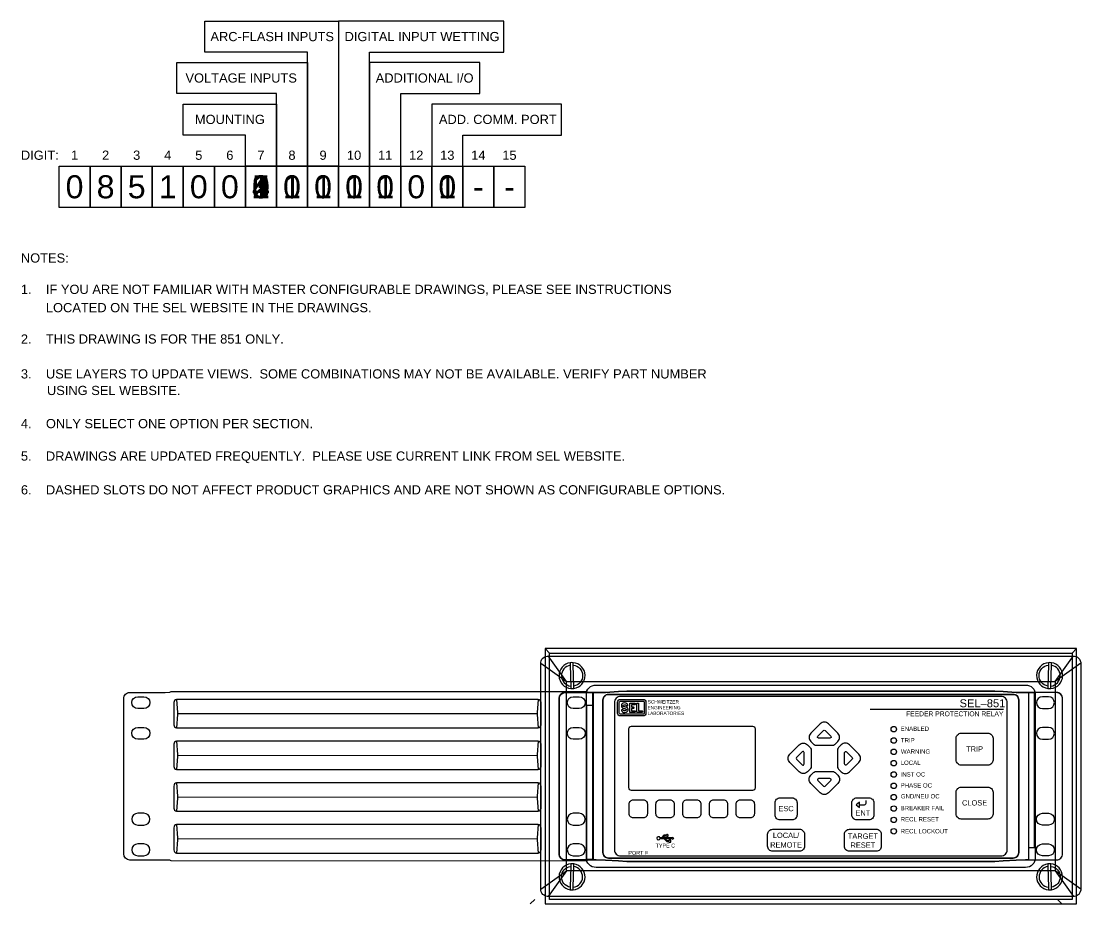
# Model space of a CAD drawing. Extents: x 0.5 to 35.5, y 0.5 to 23.5.
# Drawn here: x 0.51 to 22.09, y 5.51 to 23.5 of the extents above; entities that cross this region are included whole.
import ezdxf
from ezdxf.enums import TextEntityAlignment as Align

# ---------------------------------------------------------------- set-up
doc = ezdxf.new("R2010")
doc.units = 0
doc.header["$MEASUREMENT"] = 0
for name, color, linetype in [('1_0_____MOUNTING_', 7, 'CONTINUOUS'), ('1_1__0__HORIZONTAL_MOUNT', 7, 'CONTINUOUS'), ('1_2__1__HORIZONTAL_MOUNT_W', 7, 'CONTINUOUS'), ('1_3__2__HORIZONTAL_PANEL_M', 7, 'CONTINUOUS'), ('1_4__3__GANGED_RACK_MOUNT_', 7, 'CONTINUOUS'), ('1_5__4__GANGED_RACK_MOUNT_', 7, 'CONTINUOUS'), ('1_6__5__19IN_HORIZONTAL_RA', 7, 'CONTINUOUS'), ('2_0_____VOLTAGE_INPUTS_', 7, 'CONTINUOUS'), ('2_1__0__NONE', 7, 'CONTINUOUS'), ('2_2__1__3-PHASE_AC_VOLTAGE', 7, 'CONTINUOUS'), ('3_0____ARC_FLASH_INPUTS_', 7, 'CONTINUOUS'), ('3_1__0__NONE', 7, 'CONTINUOUS'), ('3_2__1___4__ARC-FLASH_INPU', 7, 'CONTINUOUS'), ('4_0_____DIGITAL_INPUT_WETT', 7, 'CONTINUOUS'), ('4_1__00__INTERNAL', 7, 'CONTINUOUS'), ('4_2__01__INTERNAL___6__INP', 7, 'CONTINUOUS'), ('4_3__10__EXTERNAL_UNIVERSA', 7, 'CONTINUOUS'), ('4_4__11__EXTERNAL_UNIVERSA', 7, 'CONTINUOUS'), ('5_0______ADDITIONAL_COMM_P', 7, 'CONTINUOUS'), ('5_1__0__NONE', 7, 'CONTINUOUS'), ('5_2__1___1__10-100_BASET', 7, 'CONTINUOUS'), ('6_0_____DWG_', 7, 'CONTINUOUS')]:
    doc.layers.add(name, color=color, linetype=linetype)
doc.styles.add('ARIAL', font='arial.ttf')

msp = doc.modelspace()

# ---------------------------------------------------------------- linework, layer by layer
at = {"layer": '1_0_____MOUNTING_'}
msp.add_lwpolyline([(1.91, 19.703), (1.277, 19.703), (1.277, 20.547), (1.91, 20.547), (1.91, 19.703)], dxfattribs=at)
at = {"layer": '1_1__0__HORIZONTAL_MOUNT', "linetype": 'CONTINUOUS', "flags": 128}
for points in [[(11.464, 9.694), (11.464, 6.533, 0.414361), (11.589, 6.408), (12.22, 6.408), (12.41, 6.405), (12.678, 6.388), (12.842, 6.378), (12.842, 6.378), (20.345, 6.378), (20.509, 6.388), (20.777, 6.405), (20.967, 6.408), (21.598, 6.408, 0.414361), (21.723, 6.533), (21.723, 6.533), (21.723, 9.694, 0.414361), (21.598, 9.819), (20.967, 9.819), (20.777, 9.822), (20.509, 9.838), (20.345, 9.848), (20.345, 9.848), (12.842, 9.848), (12.678, 9.838), (12.41, 9.822), (12.22, 9.819), (11.589, 9.819, 0.414361), (11.464, 9.694)], [(11.751, 9.733), (11.876, 9.733, -1), (11.876, 9.493), (11.751, 9.493, -1)], [(12.468, 9.78), (20.718, 9.78, -0.414214), (20.828, 9.671), (20.828, 6.556, -0.414214), (20.718, 6.446), (12.468, 6.446, -0.414214), (12.359, 6.556), (12.359, 9.671, -0.414214)], [(21.436, 9.733), (21.311, 9.733, 1), (21.311, 9.493), (21.436, 9.493, 1)], [(11.751, 9.108), (11.876, 9.108, -1), (11.876, 8.868), (11.751, 8.868, -1)], [(21.436, 9.108), (21.311, 9.108, 1), (21.311, 8.868), (21.436, 8.868, 1)], [(11.751, 7.118), (11.876, 7.118, 1), (11.876, 7.358), (11.751, 7.358, 1)], [(21.436, 7.118), (21.311, 7.118, -1), (21.311, 7.358), (21.436, 7.358, -1)], [(11.751, 6.493), (11.876, 6.493, 1), (11.876, 6.733), (11.751, 6.733, 1)], [(21.436, 6.493), (21.311, 6.493, -1), (21.311, 6.733), (21.436, 6.733, -1)]]:
    msp.add_lwpolyline(points, format="xyb", close=True, dxfattribs=at)
at = {"layer": '1_2__1__HORIZONTAL_MOUNT_W'}
msp.add_lwpolyline([(22.008, 5.513), (22.008, 10.713), (11.178, 10.713), (11.178, 5.513)], close=True, dxfattribs=at)
at = {"layer": '1_2__1__HORIZONTAL_MOUNT_W', "linetype": 'CONTINUOUS', "flags": 128}
for points in [[(11.268, 10.623), (11.178, 10.713)], [(21.918, 10.623), (22.008, 10.713)], [(10.968, 5.603), (10.878, 5.513)], [(21.618, 5.603), (21.708, 5.513)]]:
    msp.add_lwpolyline(points, dxfattribs=at)
at = {"layer": '1_2__1__HORIZONTAL_MOUNT_W', "linetype": 'CONTINUOUS'}
msp.add_lwpolyline([(11.268, 10.623), (21.918, 10.623), (21.918, 5.603), (11.268, 5.603)], close=True, dxfattribs=at)
at = {"layer": '1_2__1__HORIZONTAL_MOUNT_W'}
for points in [[(11.753, 10.377), (11.752, 10.427, 0.056786), (11.692, 10.426, 0.89253), (11.705, 9.899, 0.056786), (11.765, 9.901), (11.764, 9.951), (11.753, 10.377, -0.868966), (11.764, 9.951)], [(21.423, 9.951), (21.422, 9.901, 0.056786), (21.482, 9.899, 0.89253), (21.495, 10.426, 0.056786), (21.435, 10.427), (21.434, 10.377), (21.423, 9.951, -0.868966), (21.434, 10.377)], [(11.693, 5.851, -0.868966), (11.704, 6.277), (11.693, 5.851), (11.692, 5.801, 0.056786), (11.752, 5.799), (11.753, 5.85, 0.868966), (11.764, 6.275)], [(11.752, 5.799, 0.89253), (11.765, 6.326, 0.056786), (11.705, 6.327), (11.704, 6.277)], [(21.422, 6.326, 0.89253), (21.435, 5.799, 0.056786), (21.495, 5.801), (21.494, 5.851)], [(21.483, 6.277, -0.868966), (21.494, 5.851), (21.483, 6.277), (21.482, 6.327, 0.056786), (21.422, 6.326), (21.423, 6.275, 0.868966), (21.434, 5.85)]]:
    msp.add_lwpolyline(points, format="xyb", dxfattribs=at)
at = {"layer": '1_2__1__HORIZONTAL_MOUNT_W', "flags": 128}
for points in [[(11.693, 10.375, 0.868966), (11.704, 9.95)], [(11.765, 9.901, 0.89253), (11.752, 10.427)], [(21.435, 10.427, 0.89253), (21.422, 9.901)], [(21.483, 9.95, 0.868966), (21.494, 10.375)], [(11.705, 6.327, 0.89253), (11.692, 5.801)], [(21.495, 5.801, 0.89253), (21.482, 6.327)]]:
    msp.add_lwpolyline(points, format="xyb", dxfattribs=at)
at = {"layer": '1_2__1__HORIZONTAL_MOUNT_W'}
for points in [[(11.692, 10.426), (11.693, 10.375), (11.704, 9.95), (11.705, 9.899)], [(21.482, 9.899), (21.483, 9.95), (21.494, 10.375), (21.495, 10.426)], [(11.753, 5.85), (11.764, 6.275), (11.765, 6.326)], [(21.423, 6.275), (21.434, 5.85), (21.435, 5.799)]]:
    msp.add_lwpolyline(points, dxfattribs=at)
msp.add_lwpolyline([(20.593, 6.613), (20.593, 9.613, 0.414214), (20.468, 9.738), (12.718, 9.738, 0.414214), (12.593, 9.613), (12.593, 6.613, 0.414214), (12.718, 6.488), (20.468, 6.488, 0.414214)], format="xyb", close=True, dxfattribs=at)
at = {"layer": '1_3__2__HORIZONTAL_PANEL_M', "flags": 128}
msp.add_lwpolyline([(11.251, 10.563), (21.936, 10.563, -0.453663), (22.093, 10.406), (22.093, 5.821, -0.453663), (21.936, 5.663), (11.251, 5.663, -0.453663), (11.093, 5.821), (11.093, 10.406, -0.453663)], format="xyb", close=True, dxfattribs=at)
at = {"layer": '1_3__2__HORIZONTAL_PANEL_M', "linetype": 'CONTINUOUS', "flags": 128}
for points in [[(11.093, 10.416), (11.613, 10.044), (11.241, 10.564)], [(22.094, 10.416), (21.574, 10.044), (21.946, 10.564)], [(11.093, 5.811), (11.613, 6.183), (11.241, 5.663)], [(22.094, 5.811), (21.574, 6.183), (21.946, 5.663)]]:
    msp.add_lwpolyline(points, dxfattribs=at)
at = {"layer": '1_3__2__HORIZONTAL_PANEL_M', "linetype": 'CONTINUOUS'}
msp.add_lwpolyline([(11.613, 10.044), (21.574, 10.044), (21.574, 6.183), (11.613, 6.183)], close=True, dxfattribs=at)
at = {"layer": '1_3__2__HORIZONTAL_PANEL_M', "linetype": 'CONTINUOUS', "flags": 128}
msp.add_lwpolyline([(12.219, 9.972), (20.968, 9.972, -0.434281), (21.167, 9.773), (21.167, 6.454, -0.434281), (20.968, 6.255), (12.219, 6.255, -0.434281), (12.02, 6.454), (12.02, 9.773, -0.434281)], format="xyb", close=True, dxfattribs=at)
at = {"layer": '1_4__3__GANGED_RACK_MOUNT_'}
msp.add_lwpolyline([(11.588, 6.408, -0.414287), (11.463, 6.533), (11.463, 6.533), (11.463, 9.694, -0.410508), (11.586, 9.819), (12.22, 9.819), (12.41, 9.822), (12.678, 9.838), (12.842, 9.848), (12.842, 9.848), (20.345, 9.848), (20.509, 9.838), (20.777, 9.822), (20.967, 9.819), (21.028, 9.819), (21.028, 6.408), (20.967, 6.408), (20.777, 6.405), (20.509, 6.388), (20.345, 6.378), (20.345, 6.378), (12.842, 6.378), (12.678, 6.388), (12.41, 6.405), (12.22, 6.408), (11.588, 6.408)], format="xyb", dxfattribs=at)
at = {"layer": '1_4__3__GANGED_RACK_MOUNT_', "linetype": 'CONTINUOUS', "flags": 128}
for points in [[(11.751, 9.733), (11.876, 9.733, -1), (11.876, 9.493), (11.751, 9.493, -1)], [(20.718, 9.78), (12.468, 9.78, 0.414214), (12.359, 9.671), (12.359, 6.556, 0.414214), (12.468, 6.446), (20.718, 6.446, 0.414214), (20.828, 6.556), (20.828, 9.671, 0.414214)], [(11.751, 9.108), (11.876, 9.108, -1), (11.876, 8.868), (11.751, 8.868, -1)], [(11.751, 7.118), (11.876, 7.118, 1), (11.876, 7.358), (11.751, 7.358, 1)], [(11.751, 6.493), (11.876, 6.493, 1), (11.876, 6.733), (11.751, 6.733, 1)]]:
    msp.add_lwpolyline(points, format="xyb", close=True, dxfattribs=at)
at = {"layer": '1_4__3__GANGED_RACK_MOUNT_'}
msp.add_lwpolyline([(21.028, 6.663), (21.153, 6.663), (21.153, 9.813), (21.028, 9.813)], dxfattribs=at)
at = {"layer": '1_5__4__GANGED_RACK_MOUNT_'}
msp.add_lwpolyline([(21.599, 6.408, 0.414287), (21.724, 6.533), (21.724, 6.533), (21.724, 9.694, 0.410508), (21.601, 9.819), (20.967, 9.819), (20.777, 9.822), (20.509, 9.838), (20.345, 9.848), (20.345, 9.848), (12.842, 9.848), (12.678, 9.838), (12.41, 9.822), (12.22, 9.819), (12.158, 9.819), (12.158, 6.408), (12.22, 6.408), (12.41, 6.405), (12.678, 6.388), (12.842, 6.378), (12.842, 6.378), (20.345, 6.378), (20.509, 6.388), (20.777, 6.405), (20.967, 6.408), (21.599, 6.408)], format="xyb", dxfattribs=at)
at = {"layer": '1_5__4__GANGED_RACK_MOUNT_', "linetype": 'CONTINUOUS', "flags": 128}
for points in [[(12.468, 9.78), (20.718, 9.78, -0.414214), (20.828, 9.671), (20.828, 6.556, -0.414214), (20.718, 6.446), (12.468, 6.446, -0.414214), (12.359, 6.556), (12.359, 9.671, -0.414214)], [(21.436, 9.733), (21.311, 9.733, 1), (21.311, 9.493), (21.436, 9.493, 1)], [(21.436, 9.108), (21.311, 9.108, 1), (21.311, 8.868), (21.436, 8.868, 1)], [(21.436, 7.118), (21.311, 7.118, -1), (21.311, 7.358), (21.436, 7.358, -1)], [(21.436, 6.493), (21.311, 6.493, -1), (21.311, 6.733), (21.436, 6.733, -1)]]:
    msp.add_lwpolyline(points, format="xyb", close=True, dxfattribs=at)
at = {"layer": '1_5__4__GANGED_RACK_MOUNT_'}
msp.add_lwpolyline([(12.158, 6.413), (12.033, 6.413), (12.033, 9.563), (12.158, 9.563)], dxfattribs=at)
at = {"layer": '1_6__5__19IN_HORIZONTAL_RA', "linetype": 'CONTINUOUS', "flags": 128}
for points in [[(2.719, 6.406, -0.414186), (2.594, 6.531), (2.594, 9.695), (2.594, 9.695, -0.414437), (2.719, 9.82), (3.436, 9.82), (3.536, 9.824), (3.56, 9.84), (12.013, 9.843), (12.019, 9.841), (12.027, 9.84), (12.033, 9.838), (12.033, 9.821), (12.063, 9.82), (12.148, 9.82), (12.148, 8.113), (12.148, 6.406), (12.063, 6.406), (12.033, 6.405), (12.033, 6.388), (12.027, 6.387), (12.019, 6.386), (12.013, 6.383), (3.56, 6.387), (3.536, 6.403), (3.436, 6.406), (2.719, 6.406)], [(12.158, 6.408), (12.22, 6.408), (12.41, 6.405), (12.678, 6.388), (12.842, 6.378), (12.842, 6.378), (20.345, 6.378), (20.509, 6.388), (20.777, 6.405), (20.967, 6.408), (21.598, 6.408, 0.414361), (21.723, 6.533), (21.723, 6.533), (21.723, 9.694, 0.414361), (21.598, 9.819), (20.967, 9.819), (20.777, 9.822), (20.509, 9.838), (20.345, 9.848), (20.345, 9.848), (12.842, 9.848), (12.678, 9.838), (12.41, 9.822), (12.22, 9.819), (12.158, 9.819)]]:
    msp.add_lwpolyline(points, format="xyb", dxfattribs=at)
for points in [[(2.881, 9.734), (3.006, 9.734, -1), (3.006, 9.493), (2.881, 9.493, -1)], [(12.468, 9.78), (20.718, 9.78, -0.414214), (20.828, 9.671), (20.828, 6.556, -0.414214), (20.718, 6.446), (12.468, 6.446, -0.414214), (12.359, 6.556), (12.359, 9.671, -0.414214)], [(21.436, 9.733), (21.311, 9.733, 1), (21.311, 9.493), (21.436, 9.493, 1)], [(3.615, 9.614), (3.615, 9.163, 0.387498), (3.673, 9.098), (3.673, 9.098), (11.039, 9.098, 0.387498), (11.097, 9.163), (11.097, 9.163), (11.097, 9.614, 0.387498), (11.039, 9.679), (11.039, 9.679), (3.673, 9.679, 0.387498), (3.615, 9.614)], [(2.881, 9.109), (3.006, 9.109, -1), (3.006, 8.868), (2.881, 8.868, -1)], [(21.436, 9.108), (21.311, 9.108, 1), (21.311, 8.868), (21.436, 8.868, 1)], [(3.615, 8.764), (3.615, 8.313, 0.387498), (3.673, 8.248), (3.673, 8.248), (11.039, 8.248, 0.387498), (11.097, 8.313), (11.097, 8.313), (11.097, 8.764, 0.387498), (11.039, 8.829), (11.039, 8.829), (3.673, 8.829, 0.387498), (3.615, 8.764)], [(3.615, 7.914), (3.615, 7.463, 0.387498), (3.673, 7.398), (3.673, 7.398), (11.039, 7.398, 0.387498), (11.097, 7.463), (11.097, 7.463), (11.097, 7.914, 0.387498), (11.039, 7.979), (11.039, 7.979), (3.673, 7.979, 0.387498), (3.615, 7.914)], [(2.881, 7.118), (3.006, 7.118, 1), (3.006, 7.359), (2.881, 7.359, 1)], [(21.436, 7.118), (21.311, 7.118, -1), (21.311, 7.358), (21.436, 7.358, -1)], [(3.615, 7.064), (3.615, 6.613, 0.387498), (3.673, 6.548), (3.673, 6.548), (11.039, 6.548, 0.387498), (11.097, 6.613), (11.097, 6.613), (11.097, 7.064, 0.387498), (11.039, 7.129), (11.039, 7.129), (3.673, 7.129, 0.387498), (3.615, 7.064)], [(2.881, 6.493), (3.006, 6.493, 1), (3.006, 6.734), (2.881, 6.734, 1)], [(21.436, 6.493), (21.311, 6.493, -1), (21.311, 6.733), (21.436, 6.733, -1)]]:
    msp.add_lwpolyline(points, format="xyb", close=True, dxfattribs=at)
for points in [[(12.158, 9.819), (12.158, 6.408)], [(3.673, 9.679), (3.692, 9.409), (3.692, 9.368), (3.673, 9.098)], [(11.039, 9.679), (11.02, 9.409), (11.02, 9.368), (11.039, 9.098)], [(11.02, 9.382), (3.692, 9.388)], [(3.673, 8.829), (3.692, 8.559), (3.692, 8.518), (3.673, 8.248)], [(11.039, 8.829), (11.021, 8.559), (11.021, 8.518), (11.039, 8.248)], [(11.021, 8.532), (3.692, 8.538)], [(3.673, 7.979), (3.692, 7.709), (3.692, 7.668), (3.673, 7.398)], [(11.039, 7.979), (11.021, 7.709), (11.021, 7.668), (11.039, 7.398)], [(11.021, 7.682), (3.692, 7.688)], [(3.673, 7.129), (3.692, 6.859), (3.692, 6.818), (3.673, 6.548)], [(11.039, 7.129), (11.021, 6.859), (11.021, 6.818), (11.039, 6.548)], [(11.021, 6.832), (3.692, 6.838)]]:
    msp.add_lwpolyline(points, dxfattribs=at)
at = {"layer": '2_0_____VOLTAGE_INPUTS_'}
msp.add_lwpolyline([(1.91, 19.703), (1.277, 19.703), (1.277, 20.547), (1.91, 20.547), (1.91, 19.703)], dxfattribs=at)
at = {"layer": '3_0____ARC_FLASH_INPUTS_'}
msp.add_lwpolyline([(1.91, 19.703), (1.277, 19.703), (1.277, 20.547), (1.91, 20.547), (1.91, 19.703)], dxfattribs=at)
at = {"layer": '4_0_____DIGITAL_INPUT_WETT'}
msp.add_lwpolyline([(1.91, 19.703), (1.277, 19.703), (1.277, 20.547), (1.91, 20.547), (1.91, 19.703)], dxfattribs=at)
at = {"layer": '5_0______ADDITIONAL_COMM_P'}
msp.add_lwpolyline([(1.91, 19.703), (1.277, 19.703), (1.277, 20.547), (1.91, 20.547), (1.91, 19.703)], dxfattribs=at)
at = {"layer": '5_1__0__NONE'}
msp.add_lwpolyline([(1.91, 19.703), (1.277, 19.703), (1.277, 20.547), (1.91, 20.547), (1.91, 19.703)], dxfattribs=at)
at = {"layer": '6_0_____DWG_'}
for points in [[(6.339, 22.867), (4.25, 22.867), (4.25, 23.5), (6.972, 23.5), (6.972, 20.547), (6.339, 20.547), (6.339, 22.867)], [(7.605, 22.867), (10.338, 22.867), (10.338, 23.5), (6.972, 23.5), (6.972, 20.547), (7.605, 20.547), (7.605, 22.867)], [(5.706, 22.023), (3.674, 22.023), (3.674, 22.656), (6.339, 22.656), (6.339, 20.547), (5.706, 20.547), (5.706, 22.023)], [(8.238, 22.023), (9.852, 22.023), (9.852, 22.656), (7.605, 22.656), (7.605, 20.547), (8.238, 20.547), (8.238, 22.023)], [(5.074, 21.18), (3.808, 21.18), (3.808, 21.812), (5.706, 21.812), (5.706, 20.547), (5.074, 20.547), (5.074, 21.18)], [(9.503, 21.18), (11.514, 21.18), (11.514, 21.812), (8.871, 21.812), (8.871, 20.547), (9.503, 20.547), (9.503, 21.18)], [(17.587, 7.586), (17.518, 7.533), (17.587, 7.479)]]:
    msp.add_lwpolyline(points, close=True, dxfattribs=at)
for points in [[(1.91, 19.703), (1.277, 19.703), (1.277, 20.547), (1.91, 20.547), (1.91, 19.703)], [(2.542, 19.703), (1.91, 19.703), (1.91, 20.547), (2.542, 20.547), (2.542, 19.703)], [(3.175, 19.703), (2.542, 19.703), (2.542, 20.547), (3.175, 20.547), (3.175, 19.703)], [(3.808, 19.703), (3.175, 19.703), (3.175, 20.547), (3.808, 20.547), (3.808, 19.703)], [(4.441, 19.703), (3.808, 19.703), (3.808, 20.547), (4.441, 20.547), (4.441, 19.703)], [(5.074, 19.703), (4.441, 19.703), (4.441, 20.547), (5.074, 20.547), (5.074, 19.703)], [(5.706, 19.703), (5.074, 19.703), (5.074, 20.547), (5.706, 20.547), (5.706, 19.703)], [(6.339, 19.703), (5.706, 19.703), (5.706, 20.547), (6.339, 20.547), (6.339, 19.703)], [(6.972, 19.703), (6.339, 19.703), (6.339, 20.547), (6.972, 20.547), (6.972, 19.703)], [(7.605, 19.703), (6.972, 19.703), (6.972, 20.547), (7.605, 20.547), (7.605, 19.703)], [(8.238, 19.703), (7.605, 19.703), (7.605, 20.547), (8.238, 20.547), (8.238, 19.703)], [(8.871, 19.703), (8.238, 19.703), (8.238, 20.547), (8.871, 20.547), (8.871, 19.703)], [(9.503, 19.703), (8.871, 19.703), (8.871, 20.547), (9.503, 20.547), (9.503, 19.703)], [(10.136, 19.703), (9.503, 19.703), (9.503, 20.547), (10.136, 20.547), (10.136, 19.703)], [(10.769, 19.703), (10.136, 19.703), (10.136, 20.547), (10.769, 20.547), (10.769, 19.703)]]:
    msp.add_lwpolyline(points, dxfattribs=at)
for points in [[(13.234, 9.399, -0.414214), (13.176, 9.341), (12.713, 9.341, -0.414214), (12.655, 9.399), (12.655, 9.62, -0.414214), (12.713, 9.678), (13.176, 9.678, -0.414214), (13.234, 9.62)], [(13.198, 9.402, -0.414214), (13.171, 9.375), (12.718, 9.375, -0.414214), (12.691, 9.402), (12.691, 9.618, -0.414214), (12.718, 9.644), (13.171, 9.644, -0.414214), (13.198, 9.618)], [(12.798, 9.606, 0.192116), (12.749, 9.586, 0.12608), (12.733, 9.557, 0.336344), (12.761, 9.503, 0.087668), (12.801, 9.492, -0.022201), (12.812, 9.49, -0.039737), (12.821, 9.488, -0.23043), (12.835, 9.473, -0.182747), (12.834, 9.462, -0.221111), (12.807, 9.447, -0.058363), (12.791, 9.447, -0.13415), (12.774, 9.456, 0.006668), (12.764, 9.467, 0.085557), (12.762, 9.469, 0.231613), (12.739, 9.467, 0.170757), (12.734, 9.461, 0.118457), (12.735, 9.452, 0.153081), (12.755, 9.426, 0.186266), (12.805, 9.412, 0.192116), (12.854, 9.432, 0.12608), (12.869, 9.461, 0.336344), (12.842, 9.515, 0.087668), (12.802, 9.526, -0.022201), (12.79, 9.528, -0.039737), (12.781, 9.53, -0.23043), (12.767, 9.545, -0.182747), (12.768, 9.556, -0.221111), (12.795, 9.571, -0.058363), (12.812, 9.571, -0.13415), (12.829, 9.562, 0.006668), (12.839, 9.551, 0.085557), (12.84, 9.549, 0.231613), (12.864, 9.551, 0.170757), (12.868, 9.557, 0.118457), (12.867, 9.566, 0.153081), (12.847, 9.592, 0.186266)], [(12.937, 9.492), (12.937, 9.447), (13.009, 9.447, -0.424366), (13.018, 9.438), (13.018, 9.422, -0.404134), (13.009, 9.413), (12.913, 9.413, -0.432614), (12.904, 9.423), (12.904, 9.594, -0.396049), (12.913, 9.603), (13.009, 9.603, -0.424366), (13.018, 9.594), (13.018, 9.579, -0.404134), (13.009, 9.57), (12.937, 9.57), (12.937, 9.525), (12.979, 9.525, -0.353971), (12.985, 9.517), (12.985, 9.517), (12.985, 9.499, -0.353971), (12.979, 9.492)], [(13.057, 9.603), (13.074, 9.603, -0.432614), (13.083, 9.594), (13.083, 9.447), (13.154, 9.447, -0.424366), (13.163, 9.438), (13.163, 9.422, -0.404134), (13.154, 9.413), (13.057, 9.413, -0.432614), (13.048, 9.423), (13.048, 9.594, -0.396049)], [(17.017, 8.743, 0.176539), (17.091, 8.769), (17.126, 8.803), (17.144, 8.821, 0.414214), (17.144, 8.989), (16.952, 9.18, 0.414214), (16.785, 9.18), (16.593, 8.989, 0.414214), (16.593, 8.821), (16.611, 8.803), (16.646, 8.769, 0.176539), (16.72, 8.743)], [(16.884, 9.043), (17, 8.928, -0.66386), (16.984, 8.889), (16.753, 8.889, -0.66386), (16.737, 8.928), (16.853, 9.043, -0.408376)], [(19.657, 8.99), (20.203, 8.99, -0.414214), (20.305, 8.888), (20.305, 8.443, -0.414214), (20.203, 8.34), (19.657, 8.34, -0.414214), (19.555, 8.443), (19.555, 8.888, -0.414214)], [(16.603, 8.33, -0.176539), (16.578, 8.256), (16.544, 8.221), (16.526, 8.203, -0.414214), (16.358, 8.203), (16.166, 8.394, -0.414214), (16.166, 8.562), (16.358, 8.754, -0.414214), (16.526, 8.754), (16.544, 8.736), (16.578, 8.701, -0.176539), (16.603, 8.626)], [(17.134, 8.33, 0.176539), (17.159, 8.256), (17.193, 8.221), (17.211, 8.203, 0.414214), (17.379, 8.203), (17.571, 8.394, 0.414214), (17.571, 8.562), (17.379, 8.754, 0.414214), (17.211, 8.754), (17.193, 8.736), (17.159, 8.701, 0.176539), (17.134, 8.626)], [(16.304, 8.462), (16.419, 8.347, 0.66386), (16.458, 8.363), (16.458, 8.594, 0.66386), (16.419, 8.61), (16.304, 8.494, 0.408376)], [(17.433, 8.462), (17.318, 8.347, -0.66386), (17.279, 8.363), (17.279, 8.594, -0.66386), (17.318, 8.61), (17.433, 8.494, -0.408376)], [(17.017, 8.213, -0.176539), (17.091, 8.187), (17.126, 8.153), (17.144, 8.135, -0.414214), (17.144, 7.967), (16.952, 7.776, -0.414214), (16.785, 7.776), (16.593, 7.967, -0.414214), (16.593, 8.135), (16.611, 8.153), (16.646, 8.187, -0.176539), (16.72, 8.213)], [(16.884, 7.913), (17, 8.029, 0.66386), (16.984, 8.067), (16.753, 8.067, 0.66386), (16.737, 8.029), (16.853, 7.913, 0.408376)], [(19.657, 7.89), (20.203, 7.89, -0.414214), (20.305, 7.788), (20.305, 7.343, -0.414214), (20.203, 7.24), (19.657, 7.24, -0.414214), (19.555, 7.343), (19.555, 7.788, -0.414214)], [(12.978, 7.633), (13.179, 7.633, -0.414214), (13.263, 7.549), (13.263, 7.348, -0.414214), (13.179, 7.264), (12.978, 7.264, -0.414214), (12.894, 7.348), (12.894, 7.549, -0.414214)], [(13.523, 7.633), (13.724, 7.633, -0.414214), (13.808, 7.549), (13.808, 7.348, -0.414214), (13.724, 7.264), (13.523, 7.264, -0.414214), (13.439, 7.348), (13.439, 7.549, -0.414214)], [(14.068, 7.633), (14.269, 7.633, -0.414214), (14.353, 7.549), (14.353, 7.348, -0.414214), (14.269, 7.264), (14.068, 7.264, -0.414214), (13.984, 7.348), (13.984, 7.549, -0.414214)], [(14.613, 7.633), (14.814, 7.633, -0.414214), (14.898, 7.549), (14.898, 7.348, -0.414214), (14.814, 7.264), (14.613, 7.264, -0.414214), (14.529, 7.348), (14.529, 7.549, -0.414214)], [(15.158, 7.633), (15.359, 7.633, -0.414214), (15.443, 7.549), (15.443, 7.348, -0.414214), (15.359, 7.264), (15.158, 7.264, -0.414214), (15.074, 7.348), (15.074, 7.549, -0.414214)], [(15.966, 7.673), (16.211, 7.673, -0.414214), (16.313, 7.571), (16.313, 7.326, -0.414214), (16.211, 7.224), (15.966, 7.224, -0.414214), (15.864, 7.326), (15.864, 7.571, -0.414214)], [(17.531, 7.673), (17.776, 7.673, -0.414214), (17.878, 7.571), (17.878, 7.326, -0.414214), (17.776, 7.224), (17.531, 7.224, -0.414214), (17.429, 7.326), (17.429, 7.571, -0.414214)], [(15.816, 7.033), (16.361, 7.033, -0.414214), (16.464, 6.931), (16.464, 6.686, -0.414214), (16.361, 6.584), (15.816, 6.584, -0.414214), (15.714, 6.686), (15.714, 6.931, -0.414214)], [(17.381, 7.033), (17.926, 7.033, -0.414214), (18.029, 6.931), (18.029, 6.686, -0.414214), (17.926, 6.584), (17.381, 6.584, -0.414214), (17.279, 6.686), (17.279, 6.931, -0.414214)]]:
    msp.add_lwpolyline(points, format="xyb", close=True, dxfattribs=at)
at = {"layer": '6_0_____DWG_', "flags": 128}
msp.add_lwpolyline([(20.519, 9.475), (17.799, 9.475)], dxfattribs=at)
msp.add_lwpolyline([(12.939, 9.133), (15.408, 9.133, -0.413657), (15.458, 9.083), (15.458, 7.873, -0.414805), (15.408, 7.823), (12.939, 7.823, -0.413618), (12.889, 7.873), (12.889, 9.083, -0.414775)], format="xyb", close=True, dxfattribs=at)
at = {"layer": '6_0_____DWG_'}
for points in [[(17.587, 7.533), (17.687, 7.533, 0.414214), (17.719, 7.565), (17.719, 7.617)], [(13.593, 6.842, -0.201862), (13.604, 6.838), (13.654, 6.788, 0.168101), (13.667, 6.783), (13.701, 6.783), (13.701, 6.77), (13.741, 6.77), (13.741, 6.809), (13.701, 6.809), (13.701, 6.796), (13.673, 6.796, -0.184177), (13.66, 6.801), (13.619, 6.842), (13.77, 6.842), (13.77, 6.829), (13.805, 6.849), (13.77, 6.868), (13.77, 6.855), (13.563, 6.855), (13.603, 6.895, -0.197185), (13.617, 6.901), (13.653, 6.901, 5.727361), (13.653, 6.914), (13.611, 6.914, 0.186912), (13.598, 6.909), (13.55, 6.861, -0.189963), (13.536, 6.855), (13.52, 6.855, 10.010016), (13.52, 6.842), (13.594, 6.842)]]:
    msp.add_lwpolyline(points, format="xyb", dxfattribs=at)
for centre in [(18.283, 9.072), (18.283, 8.841), (18.283, 8.61), (18.283, 8.379), (18.283, 8.148), (18.283, 7.917), (18.283, 7.686), (18.283, 7.455), (18.283, 7.224), (18.283, 6.992)]:
    msp.add_circle(centre, 0.056, dxfattribs=at)

# ---------------------------------------------------------------- texts
at = {"layer": '1_1__0__HORIZONTAL_MOUNT', "style": 'ARIAL'}
msp.add_text('0', height=0.469, dxfattribs=at).set_placement((5.39, 19.891), align=Align.CENTER)
at = {"layer": '1_2__1__HORIZONTAL_MOUNT_W', "style": 'ARIAL'}
msp.add_text('1', height=0.469, dxfattribs=at).set_placement((5.39, 19.891), align=Align.CENTER)
at = {"layer": '1_3__2__HORIZONTAL_PANEL_M', "style": 'ARIAL'}
msp.add_text('2', height=0.469, dxfattribs=at).set_placement((5.39, 19.891), align=Align.CENTER)
at = {"layer": '1_4__3__GANGED_RACK_MOUNT_', "style": 'ARIAL'}
msp.add_text('3', height=0.469, dxfattribs=at).set_placement((5.39, 19.891), align=Align.CENTER)
at = {"layer": '1_5__4__GANGED_RACK_MOUNT_', "style": 'ARIAL'}
msp.add_text('4', height=0.469, dxfattribs=at).set_placement((5.39, 19.891), align=Align.CENTER)
at = {"layer": '1_6__5__19IN_HORIZONTAL_RA', "style": 'ARIAL'}
msp.add_text('5', height=0.469, dxfattribs=at).set_placement((5.39, 19.891), align=Align.CENTER)
at = {"layer": '2_1__0__NONE', "style": 'ARIAL'}
msp.add_text('0', height=0.469, dxfattribs=at).set_placement((6.023, 19.891), align=Align.CENTER)
at = {"layer": '2_2__1__3-PHASE_AC_VOLTAGE', "style": 'ARIAL'}
msp.add_text('1', height=0.469, dxfattribs=at).set_placement((6.023, 19.891), align=Align.CENTER)
at = {"layer": '3_1__0__NONE', "style": 'ARIAL'}
msp.add_text('0', height=0.469, dxfattribs=at).set_placement((6.656, 19.891), align=Align.CENTER)
at = {"layer": '3_2__1___4__ARC-FLASH_INPU', "style": 'ARIAL'}
msp.add_text('1', height=0.469, dxfattribs=at).set_placement((6.656, 19.891), align=Align.CENTER)
at = {"layer": '4_1__00__INTERNAL', "style": 'ARIAL'}
for p in [(7.288, 19.891), (7.921, 19.891)]:
    msp.add_text('0', height=0.469, dxfattribs=at).set_placement(p, align=Align.CENTER)
at = {"layer": '4_2__01__INTERNAL___6__INP', "style": 'ARIAL'}
for s, p in [('0', (7.288, 19.891)), ('1', (7.921, 19.891))]:
    msp.add_text(s, height=0.469, dxfattribs=at).set_placement(p, align=Align.CENTER)
at = {"layer": '4_3__10__EXTERNAL_UNIVERSA', "style": 'ARIAL'}
for s, p in [('1', (7.288, 19.891)), ('0', (7.921, 19.891))]:
    msp.add_text(s, height=0.469, dxfattribs=at).set_placement(p, align=Align.CENTER)
at = {"layer": '4_4__11__EXTERNAL_UNIVERSA', "style": 'ARIAL'}
for p in [(7.288, 19.891), (7.921, 19.891)]:
    msp.add_text('1', height=0.469, dxfattribs=at).set_placement(p, align=Align.CENTER)
at = {"layer": '5_1__0__NONE', "style": 'ARIAL'}
msp.add_text('0', height=0.469, dxfattribs=at).set_placement((9.187, 19.891), align=Align.CENTER)
at = {"layer": '5_2__1___1__10-100_BASET', "style": 'ARIAL'}
msp.add_text('1', height=0.469, dxfattribs=at).set_placement((9.187, 19.891), align=Align.CENTER)
at = {"layer": '6_0_____DWG_', "style": 'ARIAL'}
for s, height, p in [('ARC-FLASH INPUTS', 0.1875, (5.62, 23.093)), ('DIGITAL INPUT WETTING', 0.1875, (8.673, 23.093)), ('VOLTAGE INPUTS', 0.1875, (4.988, 22.249)), ('MOUNTING', 0.1875, (4.757, 21.405)), ('ADD. COMM. PORT', 0.1875, (10.217, 21.405)), ('1', 0.188, (1.593, 20.675)), ('2', 0.188, (2.226, 20.675)), ('3', 0.188, (2.859, 20.675)), ('4', 0.188, (3.492, 20.675)), ('5', 0.188, (4.124, 20.675)), ('6', 0.188, (4.757, 20.675)), ('7', 0.188, (5.39, 20.675)), ('8', 0.188, (6.023, 20.675)), ('9', 0.188, (6.656, 20.675)), ('10', 0.1875, (7.288, 20.675)), ('11', 0.1875, (7.921, 20.675)), ('12', 0.1875, (8.554, 20.675)), ('13', 0.1875, (9.187, 20.675)), ('14', 0.1875, (9.82, 20.675)), ('15', 0.1875, (10.453, 20.675)), ('0', 0.469, (1.593, 19.891)), ('8', 0.469, (2.226, 19.891)), ('5', 0.469, (2.859, 19.891)), ('1', 0.469, (3.492, 19.891)), ('0', 0.469, (4.124, 19.891)), ('0', 0.469, (4.757, 19.891)), ('0', 0.469, (8.554, 19.891)), ('-', 0.469, (9.82, 19.891)), ('-', 0.469, (10.453, 19.891)), ('TRIP', 0.1082, (19.93, 8.615)), ('CLOSE', 0.1082, (19.93, 7.517)), ('ESC', 0.1082, (16.088, 7.4)), ('ENT', 0.1082, (17.654, 7.312)), ('LOCAL/', 0.1082, (16.089, 6.855)), ('TARGET', 0.1082, (17.654, 6.838)), ('TYPE C', 0.0787, (13.63, 6.66)), ('REMOTE', 0.1082, (16.089, 6.66)), ('RESET', 0.1082, (17.654, 6.655)), ('PORT F', 0.0787, (13.078, 6.512))]:
    msp.add_text(s, height=height, dxfattribs=at).set_placement(p, align=Align.CENTER)
msp.add_text('ADDITIONAL I/O', height=0.1875, rotation=0, dxfattribs=at).set_placement((8.725, 22.249), align=Align.CENTER)
for s, height, p in [('DIGIT:', 0.1875, (0.5, 20.675)), ('NOTES:', 0.1875, (0.5, 18.581)), ('1.    IF YOU ARE NOT FAMILIAR WITH MASTER CONFIGURABLE DRAWINGS, PLEASE SEE INSTRUCTIONS', 0.1875, (0.5, 17.942)), ('       LOCATED ON THE SEL WEBSITE IN THE DRAWINGS.', 0.1875, (0.5, 17.569)), ('2.    THIS DRAWING IS FOR THE 851 ONLY.', 0.1875, (0.5, 16.93)), ('3.    USE LAYERS TO UPDATE VIEWS.  SOME COMBINATIONS MAY NOT BE AVAILABLE. VERIFY PART NUMBER', 0.1875, (0.5, 16.219)), ('       USING SEL WEBSITE.', 0.1875, (0.521, 15.881)), ('4.    ONLY SELECT ONE OPTION PER SECTION.', 0.1875, (0.5, 15.206)), ('5.    DRAWINGS ARE UPDATED FREQUENTLY.  PLEASE USE CURRENT LINK FROM SEL WEBSITE.', 0.1875, (0.5, 14.544)), ('6.    DASHED SLOTS DO NOT AFFECT PRODUCT GRAPHICS AND ARE NOT SHOWN AS CONFIGURABLE OPTIONS.', 0.1875, (0.5, 13.856)), ('SCHWEITZER', 0.0688, (13.27, 9.595)), ('ENGINEERING', 0.06883, (13.266, 9.478)), ('SEL–851', 0.1623, (19.624, 9.519)), ('LABORATORIES', 0.06883, (13.266, 9.361)), ('FEEDER PROTECTION RELAY', 0.09833, (18.533, 9.336)), ('ENABLED', 0.0885, (18.424, 9.037)), ('TRIP', 0.0885, (18.429, 8.803)), ('WARNING', 0.0885, (18.428, 8.572)), ('LOCAL', 0.0885, (18.424, 8.344)), ('INST OC', 0.0885, (18.423, 8.107)), ('PHASE OC', 0.0885, (18.424, 7.882)), ('GND/NEU OC', 0.0885, (18.428, 7.661)), ('BREAKER FAIL', 0.0885, (18.424, 7.42)), ('RECL RESET', 0.0885, (18.424, 7.193)), ('RECL LOCKOUT', 0.0885, (18.424, 6.949))]:
    msp.add_text(s, height=height, dxfattribs=at).set_placement(p)

doc.saveas('drawing.dxf')
